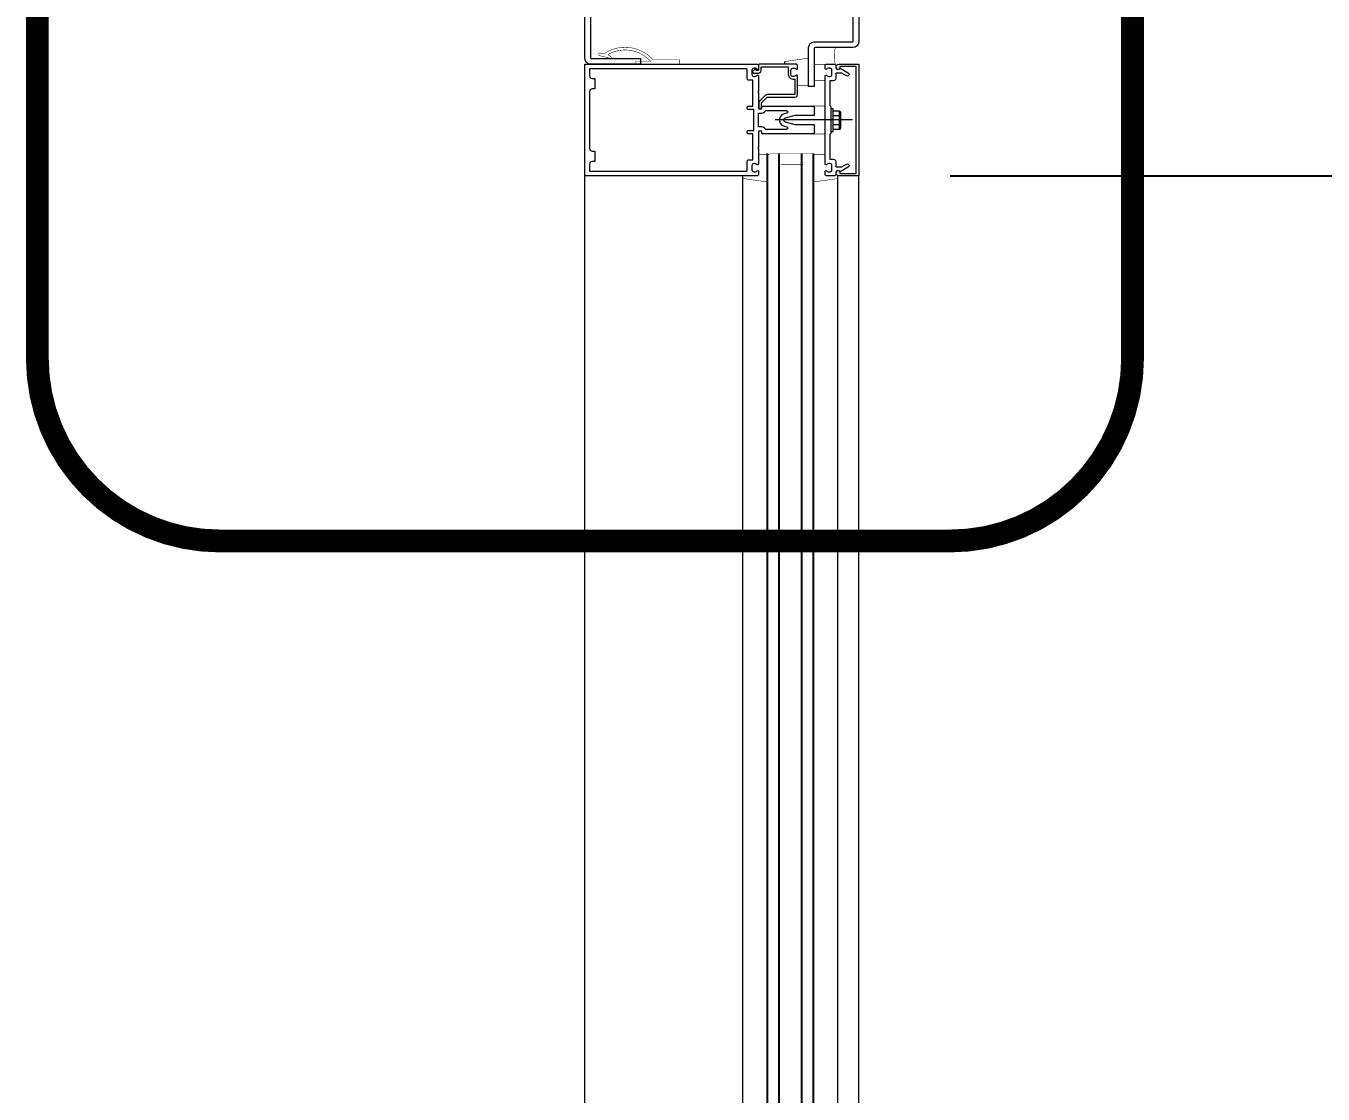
# Model space of a CAD drawing. Header units: inches. Extents: x 3850 to 5846, y -3 to 909.
# Drawn here: x 4359.87 to 4388.29, y 778.14 to 801.53 of the extents above; entities that cross this region are included whole.
import ezdxf

# ---------------------------------------------------------------- set-up
doc = ezdxf.new("R2010")
doc.units = ezdxf.units.IN
doc.header["$LTSCALE"] = 0.5
doc.header["$MEASUREMENT"] = 0
doc.linetypes.add('HIDDEN2', pattern=[0.1875, 0.125, -0.0625])
doc.layers.get('0').update_dxf_attribs({"lineweight": 18})
doc.layers.get('Defpoints').update_dxf_attribs({"color": 140, "lineweight": 18})
for name, color, linetype, lineweight in [('A-Anno-Dims', 211, 'Continuous', 18), ('A-Detl-Fine', 90, 'Continuous', 18), ('A-Detl-Iden', 151, 'Continuous', 25), ('A-Detl-Medm', 31, 'Continuous', 25), ('A-Detl-Thin', 150, 'Continuous', 18), ('A-Detl-Wide', 213, 'Continuous', 50)]:
    doc.layers.add(name, color=color, linetype=linetype, lineweight=lineweight)
doc.styles.add('Arch-Dim', font='romans.shx', dxfattribs={"width": 0.75})
doc.dimstyles.new('Aec-Arch-I-96', dxfattribs={"dimscale": 96, "dimtxt": 0.09375, "dimasz": 0.0625, "dimexe": 0.0625, "dimexo": 0.0625, "dimgap": 0.03125, "dimtad": 1, "dimdec": 4, "dimzin": 3, "dimdsep": 46, "dimlunit": 4, "dimtxsty": 'Arch-Dim', "dimblk": 'ARCHTICK', "dimcen": 0.09375, "dimazin": 2, "dimtfac": 0.75, "dimtdec": 4, "dimtix": 1, "dimtmove": 2, "dimatfit": 2, "dimfxl": 1, "dimtolj": 1, "dimtzin": 0, "dimarcsym": 0})

# ---------------------------------------------------------------- blocks, each defined once
blk = doc.blocks.new('_ArchTick')
at = {"color": 0, "linetype": 'ByBlock', "const_width": 0.15}
blk.add_lwpolyline([(-0.5, -0.5), (0.5, 0.5)], dxfattribs=at)
blk = doc.blocks.new('*D113')
at = {"layer": 'A-Anno-Dims', "color": 0, "lineweight": -2, "transparency": 16777216}
for p, q in [((4380.12, 810.25), (4428.12, 810.25)), ((4426.12, 729.004), (4426.12, 810.25)), ((4380.12, 729.004), (4428.12, 729.004))]:
    blk.add_line(p, q, dxfattribs=at)
at = {"layer": 'Defpoints', "color": 0, "transparency": 16777216}
for p in [(4378.12, 810.25), (4426.12, 810.25), (4378.12, 729.004)]:
    blk.add_point(p, dxfattribs=at)
at = {"layer": 'A-Anno-Dims', "color": 0, "lineweight": -2, "transparency": 16777216, "xscale": 2, "yscale": 2, "zscale": 2}
for p, rotation in [((4426.12, 810.25), 90), ((4426.12, 729.004), 270)]:
    blk.add_blockref('_ArchTick', p, dxfattribs=dict(at, rotation=rotation))
at = {"layer": 'A-Anno-Dims', "color": 0, "transparency": 16777216, "insert": (4422.495, 769.627), "char_height": 3, "attachment_point": 5, "rotation": 90, "style": 'Arch-Dim'}
blk.add_mtext('\\A1;6\'-9{\\H0.750000x;\\S1/4;}"', dxfattribs=at)
blk = doc.blocks.new('*D114')
at = {"layer": 'A-Anno-Dims', "color": 0, "lineweight": -2, "transparency": 16777216}
for p, q in [((4380.12, 810.25), (4440.12, 810.25)), ((4438.12, 57), (4438.12, 810.25)), ((4380.12, 57), (4440.12, 57))]:
    blk.add_line(p, q, dxfattribs=at)
at = {"layer": 'Defpoints', "color": 0, "transparency": 16777216}
for p in [(4378.12, 810.25), (4438.12, 810.25), (4378.12, 57)]:
    blk.add_point(p, dxfattribs=at)
at = {"layer": 'A-Anno-Dims', "color": 0, "lineweight": -2, "transparency": 16777216, "xscale": 2, "yscale": 2, "zscale": 2}
for p, rotation in [((4438.12, 810.25), 90), ((4438.12, 57), 270)]:
    blk.add_blockref('_ArchTick', p, dxfattribs=dict(at, rotation=rotation))
at = {"layer": 'A-Anno-Dims', "color": 0, "transparency": 16777216, "insert": (4434.495, 433.625), "char_height": 3, "attachment_point": 5, "rotation": 90, "style": 'Arch-Dim'}
blk.add_mtext('\\A1;62\'-9{\\H0.750000x;\\S1/4;}"', dxfattribs=at)
blk = doc.blocks.new('*D118')
at = {"layer": 'A-Detl-Wide', "color": 0, "lineweight": -2, "transparency": 16777216}
for p, q in [((4380.12, 810.25), (4416.12, 810.25)), ((4414.12, 810.25), (4414.12, 798.25)), ((4380.12, 798.25), (4416.12, 798.25))]:
    blk.add_line(p, q, dxfattribs=at)
at = {"layer": 'Defpoints', "color": 0, "transparency": 16777216}
for p in [(4378.12, 810.25), (4378.12, 798.25), (4414.12, 798.25)]:
    blk.add_point(p, dxfattribs=at)
at = {"layer": 'A-Detl-Wide', "color": 0, "lineweight": -2, "transparency": 16777216, "xscale": 2, "yscale": 2, "zscale": 2}
for p, rotation in [((4414.12, 810.25), 90), ((4414.12, 798.25), 270)]:
    blk.add_blockref('_ArchTick', p, dxfattribs=dict(at, rotation=rotation))
at = {"layer": 'A-Detl-Wide', "color": 0, "transparency": 16777216, "insert": (4411.334, 804.25), "char_height": 3, "attachment_point": 5, "rotation": 90, "style": 'Arch-Dim'}
blk.add_mtext('\\A1;1\'-0"', dxfattribs=at)
blk = doc.blocks.new('*D119')
at = {"layer": 'A-Detl-Wide', "color": 0, "lineweight": -2, "transparency": 16777216}
for p, q in [((4380.12, 798.25), (4416.12, 798.25)), ((4414.12, 798.25), (4414.12, 762)), ((4380.12, 762), (4416.12, 762))]:
    blk.add_line(p, q, dxfattribs=at)
at = {"layer": 'Defpoints', "color": 0, "transparency": 16777216}
for p in [(4378.12, 798.25), (4378.12, 762), (4414.12, 762)]:
    blk.add_point(p, dxfattribs=at)
at = {"layer": 'A-Detl-Wide', "color": 0, "lineweight": -2, "transparency": 16777216, "xscale": 2, "yscale": 2, "zscale": 2}
for p, rotation in [((4414.12, 798.25), 90), ((4414.12, 762), 270)]:
    blk.add_blockref('_ArchTick', p, dxfattribs=dict(at, rotation=rotation))
at = {"layer": 'A-Detl-Wide', "color": 0, "transparency": 16777216, "insert": (4410.495, 780.125), "char_height": 3, "attachment_point": 5, "rotation": 90, "style": 'Arch-Dim'}
blk.add_mtext('\\A1;3\'-0{\\H0.750000x;\\S1/4;}"', dxfattribs=at)

msp = doc.modelspace()

# ---------------------------------------------------------------- linework, layer by layer
at = {"layer": 'A-Detl-Fine'}
for p, q in [((4376.49292, 800.75205), (4376.49292, 800.69341)), ((4377.55562, 799.71471), (4377.51562, 799.71471)), ((4377.51562, 799.21471), (4377.51562, 799.71471)), ((4377.55562, 799.21471), (4377.55562, 799.71471)), ((4377.6953, 799.66763), (4377.55562, 799.66763)), ((4377.69923, 799.27812), (4377.69923, 799.65131)), ((4377.71793, 799.65131), (4377.69923, 799.65131)), ((4377.73023, 799.31253), (4377.73023, 799.6169)), ((4377.98134, 799.47152), (4376.28753, 799.47152)), ((4377.6953, 799.56617), (4377.55562, 799.56617)), ((4377.6953, 799.36325), (4377.55562, 799.36325)), ((4377.55562, 799.21471), (4377.51562, 799.21471)), ((4377.6953, 799.2618), (4377.55562, 799.2618)), ((4377.71793, 799.27812), (4377.69923, 799.27812)), ((4375.58001, 798.19097), (4375.58001, 798.24998)), ((4375.58001, 762.06037), (4375.58001, 798.19097)), ((4377.65952, 798.18918), (4377.65952, 798.24998)), ((4377.65952, 762.06037), (4377.65952, 798.18918))]:
    msp.add_line(p, q, dxfattribs=at)
at = {"layer": 'A-Detl-Fine', "const_width": 0.01111}
for points in [[(4372.99656, 801.06563), (4372.92626, 801.06234), (4372.85619, 801.0527), (4372.78695, 801.03706), (4372.71918, 801.01573), (4372.65349, 800.98907), (4372.59049, 800.95741), (4372.5308, 800.92108)], [(4372.99656, 801.00504), (4372.91816, 801.00083), (4372.8406, 800.98848), (4372.76476, 800.96841), (4372.69149, 800.94106), (4372.62165, 800.90685)], [(4373.61008, 800.7926), (4373.56625, 800.83733), (4373.51907, 800.87856), (4373.46887, 800.91612), (4373.41596, 800.94986), (4373.36067, 800.97962), (4373.3033, 801.00524), (4373.24419, 801.02655), (4373.18363, 801.04341), (4373.12197, 801.05565), (4373.0595, 801.0631), (4372.99656, 801.06563)], [(4373.5619, 800.7551), (4373.51714, 800.80042), (4373.46882, 800.84165), (4373.41729, 800.87864), (4373.3629, 800.91121), (4373.30601, 800.93921), (4373.24698, 800.96248), (4373.18616, 800.98086), (4373.12391, 800.99419), (4373.06059, 801.0023), (4372.99656, 801.00504)], [(4377.60807, 801.05846), (4377.59435, 800.99731), (4377.58612, 800.93495), (4377.58338, 800.87198)], [(4372.45188, 800.93988), (4372.4366, 800.93573), (4372.42572, 800.92485), (4372.42157, 800.90958)], [(4372.42157, 800.90958), (4372.42438, 800.89685), (4372.43206, 800.88664), (4372.44347, 800.88045)], [(4372.44346, 800.88045), (4372.70844, 800.81467)], [(4372.45803, 800.93928), (4372.45604, 800.93959), (4372.45395, 800.9398), (4372.45188, 800.93988)], [(4372.53099, 800.92115), (4372.45806, 800.93926)], [(4372.71678, 800.83167), (4372.62259, 800.90694)], [(4372.70844, 800.81469), (4372.70926, 800.81452), (4372.71012, 800.8144), (4372.71097, 800.81435)], [(4372.71097, 800.81435), (4372.71582, 800.81567), (4372.71928, 800.81913), (4372.7206, 800.82398)], [(4372.7206, 800.82398), (4372.72013, 800.82691), (4372.71881, 800.82954), (4372.71677, 800.83165)], [(4373.5621, 800.75362), (4373.21929, 800.75362)], [(4373.21929, 800.75362), (4373.21929, 800.72332)], [(4373.24959, 800.69304), (4373.23433, 800.69718), (4373.22345, 800.70806), (4373.21931, 800.72332)], [(4374.19651, 800.79077), (4373.61017, 800.79077)], [(4374.19651, 800.69304), (4374.19651, 800.79077)], [(4377.02062, 800.82685), (4376.49292, 800.75205)], [(4377.58338, 800.87198), (4377.58612, 800.80901), (4377.59435, 800.74665), (4377.60807, 800.6855)], [(4373.24959, 800.69304), (4374.19651, 800.69304)], [(4376.49292, 800.69341), (4376.60591, 800.69341)], [(4377.14276, 800.69267), (4377.38708, 800.69267)], [(4376.77631, 800.22435), (4377.02062, 800.22435)], [(4377.38708, 800.34085), (4377.14276, 800.34085)], [(4377.38683, 799.77739), (4377.14254, 799.77739)], [(4377.14254, 799.16565), (4377.38683, 799.16565)], [(4375.92124, 798.71867), (4376.16556, 798.71867)], [(4377.38661, 798.71867), (4377.14229, 798.71867)], [(4376.10771, 798.11619), (4375.58001, 798.19097)], [(4377.13181, 798.1144), (4377.65952, 798.18918)]]:
    msp.add_lwpolyline(points, dxfattribs=at)
at = {"layer": 'A-Detl-Fine', "linetype": 'Continuous', "const_width": 0.01111}
for points in [[(4377.14254, 799.77739), (4377.14254, 799.7163)], [(4377.14254, 799.22672), (4377.14254, 799.16565)]]:
    msp.add_lwpolyline(points, dxfattribs=at)
at = {"layer": 'A-Detl-Fine'}
for centre, radius, start, end in [((4377.67592, 799.6169), 0.05431, 290.9107, 69.0893), ((4377.56538, 799.46471), 0.16485, 322.0123, 37.9877), ((4377.67592, 799.31253), 0.05431, 290.9107, 69.0893)]:
    msp.add_arc(centre, radius, start, end, dxfattribs=at)
at = {"layer": 'A-Detl-Iden', "linetype": 'HIDDEN2', "const_width": 0.5, "flags": 128}
msp.add_lwpolyline([(4360.11988, 794.24998, 0.41421356), (4364.11988, 790.24998), (4380.1198, 790.24998, 0.41421356), (4384.1198, 794.24998), (4384.1198, 814.24998, 0.41421356), (4380.1198, 818.24998), (4364.11988, 818.24998, 0.41421356), (4360.11988, 814.24998)], format="xyb", close=True, dxfattribs=at)
at = {"layer": 'A-Detl-Medm', "linetype": 'Continuous'}
for p, q in [((4376.11976, 761.49959), (4376.11976, 798.73859)), ((4376.36976, 798.73859), (4376.36976, 761.49959)), ((4376.86976, 761.49959), (4376.86976, 798.73859)), ((4377.11976, 798.73859), (4377.11976, 761.49959))]:
    msp.add_line(p, q, dxfattribs=at)
at = {"layer": 'A-Detl-Medm', "linetype": 'Continuous', "const_width": 0.01111}
for points in [[(4376.16532, 798.73859), (4377.14254, 798.73859)], [(4376.40961, 798.4943), (4376.89822, 798.4943)]]:
    msp.add_lwpolyline(points, dxfattribs=at)
at = {"layer": 'A-Detl-Thin'}
for p, q in [((4372.11991, 798.24998), (4372.11991, 800.69304)), ((4372.11991, 800.69304), (4375.90147, 800.69304)), ((4375.64739, 800.59531), (4372.21764, 800.59531)), ((4372.21764, 800.59531), (4372.21764, 800.43896)), ((4372.21764, 800.43896), (4372.21768, 800.43896)), ((4372.21768, 800.43896), (4372.22566, 800.40938)), ((4375.64739, 800.59529), (4375.64739, 800.59531)), ((4375.66219, 800.59129), (4375.64739, 800.59529)), ((4375.67271, 800.58078), (4375.66219, 800.59129)), ((4375.67669, 800.566), (4375.67271, 800.58078)), ((4375.67671, 800.566), (4375.67669, 800.566)), ((4375.67671, 800.36568), (4375.67671, 800.566)), ((4375.77445, 800.56015), (4375.77443, 800.56015)), ((4375.77443, 800.56015), (4375.77443, 800.47414)), ((4375.77443, 800.47414), (4375.77445, 800.47414)), ((4375.7811, 800.5848), (4375.77445, 800.56015)), ((4375.77445, 800.47414), (4375.7811, 800.44948)), ((4375.79863, 800.60234), (4375.7811, 800.5848)), ((4375.7811, 800.44948), (4375.79863, 800.43195)), ((4375.80415, 800.55203), (4375.79393, 800.53079)), ((4375.79393, 800.53079), (4375.80168, 800.50994)), ((4375.82329, 800.609), (4375.79863, 800.60234)), ((4375.80168, 800.50994), (4375.82329, 800.50054)), ((4375.84792, 800.58981), (4375.80413, 800.55204)), ((4375.80413, 800.55204), (4375.80415, 800.55203)), ((4375.83356, 800.609), (4375.82329, 800.609)), ((4375.82329, 800.50054), (4375.92102, 800.50054)), ((4375.83358, 800.60898), (4375.83356, 800.609)), ((4375.8565, 800.60595), (4375.83358, 800.60898)), ((4375.84794, 800.58977), (4375.84792, 800.58981)), ((4375.85843, 800.59333), (4375.84794, 800.58977)), ((4375.85646, 800.42832), (4375.87762, 800.43712)), ((4375.87767, 800.59714), (4375.8565, 800.60595)), ((4375.86797, 800.58896), (4375.85843, 800.59333)), ((4375.87213, 800.5787), (4375.86797, 800.58896)), ((4375.87214, 800.5787), (4375.87213, 800.5787)), ((4375.87214, 800.55915), (4375.87214, 800.5787)), ((4375.92102, 800.55915), (4375.87214, 800.55915)), ((4375.87762, 800.43712), (4375.89592, 800.45123)), ((4375.89597, 800.583), (4375.87767, 800.59714)), ((4375.89592, 800.45123), (4375.89597, 800.45123)), ((4375.90655, 800.5787), (4375.89597, 800.58306)), ((4375.89597, 800.58306), (4375.89597, 800.583)), ((4375.89597, 800.45123), (4375.90655, 800.45558)), ((4375.90147, 800.69304), (4375.90147, 800.693)), ((4375.90147, 800.693), (4375.91132, 800.69034)), ((4375.91655, 800.58283), (4375.90655, 800.5787)), ((4375.90655, 800.45558), (4375.91655, 800.45146)), ((4375.91132, 800.69034), (4375.91832, 800.68334)), ((4375.92098, 800.59336), (4375.91655, 800.58283)), ((4375.91655, 800.45146), (4375.92098, 800.44092)), ((4375.91832, 800.68334), (4375.92098, 800.67349)), ((4375.92098, 800.67349), (4375.92102, 800.67349)), ((4375.92102, 800.59336), (4375.92098, 800.59336)), ((4375.92098, 800.44092), (4375.92102, 800.44092)), ((4375.92369, 800.68334), (4375.92102, 800.67349)), ((4375.92102, 800.67349), (4375.92102, 800.59336)), ((4375.92102, 800.67349), (4375.92102, 800.55915)), ((4375.92102, 800.50055), (4375.9506, 800.50853)), ((4375.92102, 800.50054), (4375.92102, 800.50055)), ((4375.92102, 800.44092), (4375.92102, 800.09693)), ((4375.93069, 800.69035), (4375.92369, 800.68334)), ((4375.94054, 800.69302), (4375.93069, 800.69035)), ((4376.75654, 800.69304), (4375.94054, 800.69304)), ((4375.94054, 800.69304), (4375.94054, 800.69302)), ((4375.9506, 800.50853), (4375.97163, 800.52956)), ((4375.97163, 800.52956), (4375.97962, 800.55913)), ((4375.97962, 800.55913), (4375.97964, 800.55915)), ((4375.97964, 800.55915), (4375.97964, 800.6344)), ((4375.97964, 800.6344), (4376.57086, 800.6344)), ((4376.57086, 800.6344), (4376.57086, 800.47414)), ((4376.57086, 800.47414), (4376.57088, 800.47414)), ((4376.57088, 800.47414), (4376.58553, 800.41989)), ((4376.6295, 800.47414), (4376.6295, 800.56015)), ((4376.6295, 800.56015), (4376.62952, 800.56015)), ((4376.62952, 800.47414), (4376.6295, 800.47414)), ((4376.62952, 800.56015), (4376.63619, 800.58479)), ((4376.63619, 800.4495), (4376.62952, 800.47414)), ((4376.63619, 800.58479), (4376.65371, 800.6023)), ((4376.65371, 800.43198), (4376.63619, 800.4495)), ((4376.65371, 800.6023), (4376.67835, 800.60898)), ((4376.67835, 800.60898), (4376.67835, 800.609)), ((4376.67835, 800.609), (4376.68862, 800.609)), ((4376.68862, 800.609), (4376.68864, 800.60898)), ((4376.68864, 800.60898), (4376.71156, 800.60593)), ((4376.73268, 800.43714), (4376.71152, 800.42834)), ((4376.71156, 800.60593), (4376.73272, 800.59711)), ((4376.751, 800.45125), (4376.73268, 800.43714)), ((4376.73272, 800.59711), (4376.75104, 800.583)), ((4376.75104, 800.45123), (4376.751, 800.45125)), ((4376.75104, 800.583), (4376.75104, 800.58306)), ((4376.75104, 800.58306), (4376.76162, 800.5787)), ((4376.76162, 800.45559), (4376.75104, 800.45123)), ((4376.75654, 800.693), (4376.75654, 800.69304)), ((4376.76639, 800.69035), (4376.75654, 800.693)), ((4376.76162, 800.5787), (4376.77161, 800.58283)), ((4376.77161, 800.45146), (4376.76162, 800.45559)), ((4376.77339, 800.68334), (4376.76639, 800.69035)), ((4376.77161, 800.58283), (4376.77604, 800.59336)), ((4376.77604, 800.44092), (4376.77161, 800.45146)), ((4376.77604, 800.67349), (4376.77339, 800.68334)), ((4376.77608, 800.67349), (4376.77604, 800.67349)), ((4376.77604, 800.59336), (4376.77608, 800.59336)), ((4376.77608, 800.44092), (4376.77604, 800.44092)), ((4376.77608, 800.59336), (4376.77608, 800.67349)), ((4376.77608, 800.02657), (4376.77608, 800.44092)), ((4377.62724, 800.61485), (4377.62724, 800.6344)), ((4377.62724, 800.6344), (4377.62728, 800.6344)), ((4377.62728, 800.61485), (4377.62724, 800.61485)), ((4377.62728, 800.6344), (4377.63529, 800.66397)), ((4377.63261, 800.59515), (4377.62728, 800.61485)), ((4377.64662, 800.58114), (4377.63261, 800.59515)), ((4377.63529, 800.66397), (4377.65631, 800.68499)), ((4377.66633, 800.5758), (4377.64662, 800.58114)), ((4377.65631, 800.68499), (4377.68587, 800.693)), ((4377.68604, 800.58113), (4377.66633, 800.5758)), ((4377.68587, 800.693), (4377.68587, 800.69304)), ((4377.68587, 800.69304), (4378.11976, 800.69304)), ((4377.70004, 800.59514), (4377.68604, 800.58113)), ((4377.70539, 800.61485), (4377.70004, 800.59514)), ((4377.7054, 800.61485), (4377.70539, 800.61485)), ((4378.06112, 800.64418), (4377.7054, 800.64418)), ((4377.7054, 800.64418), (4377.7054, 800.61485)), ((4378.06112, 798.29886), (4378.06112, 800.64418)), ((4378.11976, 800.69304), (4378.11976, 798.24998)), ((4372.22566, 800.40938), (4372.24669, 800.38834)), ((4372.24669, 800.38834), (4372.27628, 800.38034)), ((4372.27628, 800.15067), (4372.24669, 800.14267)), ((4372.27628, 800.38034), (4372.27628, 800.38032)), ((4372.27628, 800.38032), (4372.33491, 800.38032)), ((4372.33491, 800.15069), (4372.27628, 800.15069)), ((4372.27628, 800.15069), (4372.27628, 800.15067)), ((4372.33491, 800.38032), (4372.33491, 800.15069)), ((4375.67674, 800.36568), (4375.67671, 800.36568)), ((4375.6794, 800.35583), (4375.67674, 800.36568)), ((4375.6864, 800.34883), (4375.6794, 800.35583)), ((4375.69625, 800.34615), (4375.6864, 800.34883)), ((4375.69625, 800.34613), (4375.69625, 800.34615)), ((4375.79886, 800.34613), (4375.69625, 800.34613)), ((4375.79863, 800.43195), (4375.82329, 800.42529)), ((4375.79886, 799.77739), (4375.79886, 800.34613)), ((4375.82329, 800.42529), (4375.83356, 800.42529)), ((4375.83356, 800.4253), (4375.85646, 800.42832)), ((4375.83356, 800.42529), (4375.83356, 800.4253)), ((4376.58553, 800.41989), (4376.6241, 800.38132)), ((4376.6241, 800.38132), (4376.67835, 800.36667)), ((4376.67835, 800.4253), (4376.65371, 800.43198)), ((4376.67835, 800.42529), (4376.67835, 800.4253)), ((4376.68862, 800.42529), (4376.67835, 800.42529)), ((4376.67835, 800.36667), (4376.67835, 800.36665)), ((4376.67835, 800.36665), (4376.71745, 800.36665)), ((4376.71152, 800.42834), (4376.68862, 800.4253)), ((4376.68862, 800.4253), (4376.68862, 800.42529)), ((4376.71745, 800.36665), (4376.71745, 800.02657)), ((4372.21768, 800.09205), (4372.21764, 800.09205)), ((4372.21764, 800.09205), (4372.21764, 798.85099)), ((4372.22566, 800.12163), (4372.21768, 800.09205)), ((4372.24669, 800.14267), (4372.22566, 800.12163)), ((4375.92102, 800.09693), (4375.90635, 800.08227)), ((4375.90635, 800.08227), (4375.92102, 800.06762)), ((4375.92102, 800.06762), (4375.92102, 799.72852)), ((4375.93667, 799.87506), (4375.93084, 799.861)), ((4375.94601, 799.88724), (4375.93667, 799.87506)), ((4376.06815, 800.0094), (4375.94601, 799.88726)), ((4375.94601, 799.88726), (4375.94601, 799.88724)), ((4375.98746, 799.84579), (4376.10961, 799.96795)), ((4376.06817, 800.0094), (4376.06815, 800.0094)), ((4376.08035, 800.01874), (4376.06817, 800.0094)), ((4376.0944, 800.02456), (4376.08035, 800.01874)), ((4376.10961, 800.02657), (4376.0944, 800.02456)), ((4376.71745, 800.02657), (4376.10961, 800.02657)), ((4376.10961, 799.96795), (4376.71745, 799.96795)), ((4376.71745, 799.96797), (4376.74702, 799.97595)), ((4376.71745, 799.96795), (4376.71745, 799.96797)), ((4376.74702, 799.97595), (4376.76805, 799.99697)), ((4376.76805, 799.99697), (4376.77604, 800.02655)), ((4376.77604, 800.02655), (4376.77608, 800.02657)), ((4375.67671, 799.71875), (4375.67671, 799.75784)), ((4375.67671, 799.75784), (4375.67672, 799.75784)), ((4375.67674, 799.71875), (4375.67671, 799.71875)), ((4375.67672, 799.75784), (4375.6794, 799.76769)), ((4375.6794, 799.7089), (4375.67674, 799.71875)), ((4375.6794, 799.76769), (4375.6864, 799.77469)), ((4375.6864, 799.7019), (4375.6794, 799.7089)), ((4375.6864, 799.77469), (4375.69625, 799.77735)), ((4375.69625, 799.69922), (4375.6864, 799.7019)), ((4375.69625, 799.77735), (4375.69625, 799.77739)), ((4375.69625, 799.77739), (4375.79886, 799.77739)), ((4375.69625, 799.69921), (4375.69625, 799.69922)), ((4375.82329, 799.69921), (4375.69625, 799.69921)), ((4375.82329, 799.24382), (4375.82329, 799.69921)), ((4375.92102, 799.72852), (4375.92235, 799.72359)), ((4375.92102, 799.322), (4375.92102, 799.62102)), ((4375.92102, 799.62102), (4375.98551, 799.62102)), ((4375.92235, 799.72359), (4375.92586, 799.72009)), ((4375.92586, 799.72009), (4375.93078, 799.71875)), ((4375.92884, 799.84579), (4375.92882, 799.84579)), ((4375.92882, 799.84579), (4375.92882, 799.7383)), ((4375.92882, 799.7383), (4375.92884, 799.7383)), ((4375.93084, 799.861), (4375.92884, 799.84579)), ((4375.92884, 799.7383), (4375.9315, 799.72845)), ((4375.93078, 799.71875), (4375.98551, 799.71875)), ((4375.9315, 799.72845), (4375.93851, 799.72144)), ((4375.93851, 799.72144), (4375.94836, 799.71877)), ((4375.94836, 799.71877), (4375.94836, 799.71875)), ((4375.94836, 799.71875), (4375.96791, 799.71875)), ((4375.96791, 799.71879), (4375.97776, 799.72145)), ((4375.96791, 799.71875), (4375.96791, 799.71879)), ((4375.97776, 799.72145), (4375.98476, 799.72845)), ((4375.98476, 799.72845), (4375.98742, 799.7383)), ((4375.98549, 799.62104), (4376.02419, 799.62821)), ((4375.98551, 799.62102), (4375.98549, 799.62104)), ((4375.98551, 799.71877), (4375.99044, 799.72009)), ((4375.98551, 799.71875), (4375.98551, 799.71877)), ((4375.98742, 799.7383), (4375.98746, 799.7383)), ((4375.98746, 799.7383), (4375.98746, 799.84579)), ((4375.99044, 799.72009), (4375.99394, 799.72359)), ((4375.99394, 799.72359), (4375.99526, 799.72852)), ((4375.99526, 799.72852), (4375.99528, 799.72852)), ((4375.99528, 799.72852), (4375.99528, 799.76761)), ((4375.99528, 799.76761), (4375.99529, 799.76761)), ((4375.99529, 799.76761), (4375.99664, 799.77253)), ((4375.99664, 799.77253), (4376.00014, 799.77603)), ((4376.00014, 799.77603), (4376.00506, 799.77735)), ((4376.00506, 799.77735), (4376.00506, 799.77739)), ((4376.00506, 799.77739), (4377.14254, 799.77739)), ((4376.02419, 799.62821), (4376.05724, 799.64843)), ((4376.05724, 799.64843), (4376.08124, 799.67962)), ((4376.08124, 799.67962), (4376.08126, 799.67966)), ((4376.08126, 799.67966), (4376.5342, 799.67966)), ((4376.43315, 799.58187), (4376.39932, 799.5433)), ((4376.4839, 799.60651), (4376.43315, 799.58187)), ((4376.54178, 799.62203), (4376.48389, 799.60651)), ((4376.48389, 799.60651), (4376.4839, 799.60651)), ((4376.5342, 799.67966), (4376.5342, 799.67964)), ((4376.5342, 799.67964), (4376.55875, 799.66667)), ((4376.56213, 799.64092), (4376.54178, 799.62205)), ((4376.54178, 799.62205), (4376.54178, 799.62203)), ((4376.55875, 799.66667), (4376.56213, 799.64092)), ((4377.14254, 799.77739), (4377.14254, 799.7383)), ((4377.14254, 799.7383), (4377.1572, 799.72363)), ((4377.1572, 799.72363), (4377.14254, 799.70897)), ((4377.14254, 799.70897), (4377.14254, 799.63765)), ((4377.14254, 799.63765), (4377.1572, 799.62299)), ((4377.1572, 799.62299), (4377.14254, 799.60832)), ((4377.14254, 799.60832), (4377.14254, 799.56923)), ((4375.98551, 799.322), (4375.92102, 799.322)), ((4375.98555, 799.32198), (4375.98551, 799.322)), ((4376.02424, 799.31478), (4375.98555, 799.32198)), ((4376.05728, 799.29454), (4376.02424, 799.31478)), ((4376.39932, 799.5433), (4376.3824, 799.49637)), ((4376.3824, 799.49637), (4376.3824, 799.44666)), ((4376.3824, 799.44666), (4376.39932, 799.39974)), ((4376.39932, 799.39974), (4376.43315, 799.36117)), ((4376.43315, 799.36117), (4376.4839, 799.33653)), ((4376.50919, 799.51211), (4376.4815, 799.4886)), ((4376.4815, 799.4886), (4376.4815, 799.45444)), ((4376.4815, 799.45444), (4376.50919, 799.43093)), ((4376.4839, 799.33653), (4376.48389, 799.33651)), ((4376.48389, 799.33651), (4376.54178, 799.32101)), ((4376.72233, 799.56923), (4376.50919, 799.51213)), ((4376.50919, 799.51213), (4376.50919, 799.51211)), ((4376.50919, 799.43093), (4376.50919, 799.43091)), ((4376.50919, 799.43091), (4376.72233, 799.37379)), ((4376.54178, 799.32101), (4376.54179, 799.32099)), ((4376.54179, 799.32099), (4376.56214, 799.3021)), ((4376.56214, 799.3021), (4376.55874, 799.27636)), ((4377.14254, 799.56923), (4376.72233, 799.56923)), ((4376.72233, 799.37379), (4377.14254, 799.37379)), ((4377.14254, 799.37379), (4377.14254, 799.3347)), ((4377.14254, 799.3347), (4377.1572, 799.32005)), ((4377.1572, 799.32005), (4377.14254, 799.30539)), ((4377.14254, 799.30539), (4377.14254, 799.23405)), ((4375.67671, 799.18519), (4375.67671, 799.22429)), ((4375.67671, 799.22429), (4375.67672, 799.22429)), ((4375.67674, 799.18519), (4375.67671, 799.18519)), ((4375.67672, 799.22429), (4375.6794, 799.23413)), ((4375.6794, 799.17535), (4375.67674, 799.18519)), ((4375.6794, 799.23413), (4375.6864, 799.24113)), ((4375.6864, 799.16834), (4375.6794, 799.17535)), ((4375.6864, 799.24113), (4375.69625, 799.24379)), ((4375.69625, 799.16567), (4375.6864, 799.16834)), ((4375.69625, 799.24379), (4375.69625, 799.24382)), ((4375.69625, 799.24382), (4375.82329, 799.24382)), ((4375.69625, 799.16565), (4375.69625, 799.16567)), ((4375.79886, 799.16565), (4375.69625, 799.16565)), ((4375.79886, 798.59691), (4375.79886, 799.16565)), ((4375.92235, 799.21943), (4375.92102, 799.2145)), ((4375.92102, 799.2145), (4375.92102, 798.87541)), ((4375.92586, 799.22293), (4375.92235, 799.21943)), ((4375.93078, 799.22427), (4375.92586, 799.22293)), ((4375.98551, 799.22429), (4375.93078, 799.22429)), ((4375.93078, 799.22429), (4375.93078, 799.22427)), ((4375.98551, 799.22425), (4375.98551, 799.22429)), ((4375.99044, 799.22293), (4375.98551, 799.22425)), ((4375.99394, 799.21943), (4375.99044, 799.22293)), ((4375.99526, 799.2145), (4375.99394, 799.21943)), ((4375.99528, 799.2145), (4375.99526, 799.2145)), ((4375.99528, 799.17541), (4375.99528, 799.2145)), ((4375.99529, 799.17541), (4375.99528, 799.17541)), ((4375.99664, 799.17049), (4375.99529, 799.17541)), ((4376.00014, 799.16699), (4375.99664, 799.17049)), ((4376.00506, 799.16565), (4376.00014, 799.16699)), ((4377.14254, 799.16565), (4376.00506, 799.16565)), ((4376.08126, 799.26332), (4376.05728, 799.29454)), ((4376.5342, 799.26336), (4376.08126, 799.26336)), ((4376.08126, 799.26336), (4376.08126, 799.26332)), ((4376.55874, 799.27636), (4376.5342, 799.2634)), ((4376.5342, 799.2634), (4376.5342, 799.26336)), ((4377.14254, 799.23405), (4377.1572, 799.21939)), ((4377.1572, 799.21939), (4377.14254, 799.20474)), ((4377.14254, 799.20474), (4377.14254, 799.16565)), ((4372.21764, 798.85099), (4372.21768, 798.85099)), ((4372.21768, 798.85099), (4372.22566, 798.82141)), ((4372.22566, 798.82141), (4372.24669, 798.80037)), ((4372.24669, 798.80037), (4372.27628, 798.79237)), ((4372.27628, 798.79237), (4372.27628, 798.79235)), ((4372.27628, 798.79235), (4372.33491, 798.79235)), ((4372.33491, 798.79235), (4372.33491, 798.5627)), ((4375.92102, 798.87541), (4375.90635, 798.86075)), ((4375.90635, 798.86075), (4375.92102, 798.84609)), ((4375.92102, 798.84609), (4375.92102, 798.50211)), ((4372.21768, 798.50406), (4372.21764, 798.50406)), ((4372.21764, 798.50406), (4372.21764, 798.34771)), ((4372.22566, 798.53364), (4372.21768, 798.50406)), ((4372.24669, 798.55468), (4372.22566, 798.53364)), ((4372.27628, 798.56268), (4372.24669, 798.55468)), ((4372.33491, 798.5627), (4372.27628, 798.5627)), ((4372.27628, 798.5627), (4372.27628, 798.56268)), ((4375.67671, 798.37702), (4375.67671, 798.57736)), ((4375.67671, 798.57736), (4375.67672, 798.57736)), ((4375.67672, 798.57736), (4375.6794, 798.58721)), ((4375.6794, 798.58721), (4375.6864, 798.59421)), ((4375.6864, 798.59421), (4375.69625, 798.59687)), ((4375.69625, 798.59687), (4375.69625, 798.59691)), ((4375.69625, 798.59691), (4375.79886, 798.59691)), ((4375.77445, 798.46888), (4375.77443, 798.46888)), ((4375.77443, 798.46888), (4375.77443, 798.38289)), ((4375.7811, 798.49354), (4375.77445, 798.46888)), ((4375.79863, 798.51107), (4375.7811, 798.49354)), ((4375.82329, 798.51773), (4375.79863, 798.51107)), ((4375.83356, 798.51775), (4375.82329, 798.51775)), ((4375.82329, 798.51775), (4375.82329, 798.51773)), ((4375.83358, 798.51773), (4375.83356, 798.51775)), ((4375.8565, 798.51471), (4375.83358, 798.51773)), ((4375.87767, 798.50589), (4375.8565, 798.51471)), ((4375.89597, 798.49175), (4375.87767, 798.50589)), ((4375.90655, 798.48746), (4375.89597, 798.49181)), ((4375.89597, 798.49181), (4375.89597, 798.49175)), ((4375.91655, 798.49158), (4375.90655, 798.48746)), ((4375.92098, 798.50211), (4375.91655, 798.49158)), ((4375.92102, 798.50211), (4375.92098, 798.50211)), ((4372.11976, 761.99998), (4372.11991, 798.24998)), ((4375.90147, 798.24998), (4372.11991, 798.24998)), ((4372.21764, 798.34771), (4375.64739, 798.34771)), ((4375.64739, 798.34773), (4375.66218, 798.35172)), ((4375.64739, 798.34771), (4375.64739, 798.34773)), ((4375.66218, 798.35172), (4375.6727, 798.36223)), ((4375.6727, 798.36223), (4375.67669, 798.37702)), ((4375.67669, 798.37702), (4375.67671, 798.37702)), ((4375.77443, 798.38289), (4375.77445, 798.38289)), ((4375.77445, 798.38289), (4375.7811, 798.35824)), ((4375.7811, 798.35824), (4375.79863, 798.3407)), ((4375.79863, 798.3407), (4375.82329, 798.33404)), ((4375.82329, 798.33404), (4375.83356, 798.33404)), ((4375.83356, 798.33406), (4375.85646, 798.33707)), ((4375.83356, 798.33404), (4375.83356, 798.33406)), ((4375.85646, 798.33707), (4375.87762, 798.34587)), ((4375.87762, 798.34587), (4375.89592, 798.35998)), ((4375.89592, 798.35998), (4375.89597, 798.35996)), ((4375.89597, 798.35996), (4375.90655, 798.36432)), ((4375.91132, 798.25268), (4375.90147, 798.25002)), ((4375.90147, 798.25002), (4375.90147, 798.24998)), ((4375.90655, 798.36432), (4375.91655, 798.36019)), ((4375.91832, 798.25968), (4375.91132, 798.25268)), ((4375.91655, 798.36019), (4375.92098, 798.34966)), ((4375.92098, 798.26953), (4375.91832, 798.25968)), ((4375.92098, 798.34966), (4375.92102, 798.34966)), ((4375.92102, 798.26953), (4375.92098, 798.26953)), ((4375.92102, 798.34966), (4375.92102, 798.26953)), ((4377.62724, 798.30862), (4377.62724, 798.32817)), ((4377.62724, 798.32817), (4377.62728, 798.32817)), ((4377.62726, 798.30862), (4377.62724, 798.30862)), ((4377.63528, 798.27905), (4377.62726, 798.30862)), ((4377.62728, 798.32817), (4377.63261, 798.34788)), ((4377.63261, 798.34788), (4377.64662, 798.36189)), ((4377.6563, 798.25803), (4377.63528, 798.27905)), ((4377.64662, 798.36189), (4377.66633, 798.36722)), ((4377.68587, 798.25002), (4377.6563, 798.25803)), ((4377.66633, 798.36722), (4377.68604, 798.36188)), ((4377.68587, 798.24998), (4377.68587, 798.25002)), ((4378.11976, 798.24998), (4377.68587, 798.24998)), ((4377.68604, 798.36188), (4377.70005, 798.34787)), ((4377.70005, 798.34787), (4377.70539, 798.32817)), ((4377.70539, 798.32817), (4377.7054, 798.32817)), ((4377.7054, 798.32817), (4377.7054, 798.29886)), ((4377.7054, 798.29886), (4378.06112, 798.29886)), ((4378.11976, 761.99998), (4378.11976, 798.24998))]:
    msp.add_line(p, q, dxfattribs=at)
for points in [[(4378.11974, 807.25853), (4378.11974, 801.18449, -0.41421356), (4377.99474, 801.05949), (4377.15816, 801.05949, 0.41421356), (4377.14254, 801.04387), (4377.14254, 800.20443), (4377.02038, 800.20443), (4377.02038, 801.05665, -0.41421356), (4377.14538, 801.18165), (4377.98196, 801.18165, 0.41421356), (4377.99758, 801.19728), (4377.99758, 807.24574, 0.41421356), (4377.98196, 807.26137), (4377.14538, 807.26137, -0.41421356), (4377.02038, 807.38637), (4377.02038, 808.23859), (4377.14254, 808.23859), (4377.14254, 807.39915, 0.41421356), (4377.15816, 807.38353), (4377.99474, 807.38353, -0.41421356)], [(4372.24491, 800.69304, -0.41421356), (4372.11991, 800.81804), (4372.11991, 807.62498, -0.41421356), (4372.24491, 807.74998), (4373.33582, 807.74998), (4373.33582, 807.62782), (4372.25769, 807.62782, 0.41421356), (4372.24207, 807.6122), (4372.24207, 800.83082, 0.41421356), (4372.25769, 800.8152), (4373.33582, 800.8152), (4373.33582, 800.69304)]]:
    msp.add_lwpolyline(points, format="xyb", close=True, dxfattribs=at)
msp.add_lwpolyline([(4377.85199, 798.50477), (4377.85201, 798.50475), (4377.87175, 798.50998), (4377.89089, 798.50484), (4377.90537, 798.49045), (4377.9106, 798.4707), (4377.90546, 798.45157), (4377.89106, 798.43708), (4377.89108, 798.43706), (4377.71262, 798.33404), (4377.7126, 798.334), (4377.6801, 798.36555), (4377.63822, 798.35868), (4377.61749, 798.3184), (4377.61746, 798.3184), (4377.61746, 798.27931), (4377.61744, 798.27931), (4377.61343, 798.26453), (4377.60293, 798.25402), (4377.58815, 798.25002), (4377.58815, 798.24998), (4377.40638, 798.24998), (4377.40638, 798.25002), (4377.39653, 798.25268), (4377.38953, 798.25968), (4377.38687, 798.26953), (4377.38683, 798.26953), (4377.38683, 798.34966), (4377.38685, 798.34966), (4377.3913, 798.36019), (4377.4013, 798.36432), (4377.41188, 798.35996), (4377.41191, 798.36002), (4377.4302, 798.34589), (4377.45137, 798.33709), (4377.4743, 798.33406), (4377.4743, 798.33404), (4377.48456, 798.33404), (4377.48456, 798.33406), (4377.50921, 798.34071), (4377.52674, 798.35823), (4377.5334, 798.38289), (4377.53342, 798.38289), (4377.53342, 798.46888), (4377.5334, 798.46888), (4377.52675, 798.49352), (4377.50923, 798.51105), (4377.48456, 798.51772), (4377.48456, 798.51775), (4377.4743, 798.51775), (4377.4743, 798.51773), (4377.45138, 798.51471), (4377.43022, 798.50591), (4377.41191, 798.49177), (4377.41188, 798.49181), (4377.4013, 798.48746), (4377.39131, 798.49158), (4377.38687, 798.50211), (4377.38683, 798.50211), (4377.38683, 799.25163), (4377.37219, 799.2663), (4377.38683, 799.28096), (4377.38683, 799.66208), (4377.37219, 799.67672), (4377.38683, 799.69139), (4377.38683, 800.44092), (4377.38685, 800.44092), (4377.3913, 800.45146), (4377.4013, 800.45558), (4377.41188, 800.45123), (4377.41191, 800.45127), (4377.4302, 800.43714), (4377.45137, 800.42833), (4377.4743, 800.4253), (4377.4743, 800.42529), (4377.48456, 800.42529), (4377.48456, 800.4253), (4377.50921, 800.43195), (4377.52674, 800.44948), (4377.5334, 800.47414), (4377.53342, 800.47414), (4377.53342, 800.56015), (4377.5334, 800.56015), (4377.52675, 800.58479), (4377.50923, 800.60232), (4377.48456, 800.60898), (4377.48456, 800.609), (4377.4743, 800.609), (4377.4743, 800.60898), (4377.45138, 800.60596), (4377.43022, 800.59715), (4377.41191, 800.58302), (4377.41188, 800.58306), (4377.4013, 800.5787), (4377.39131, 800.58283), (4377.38687, 800.59336), (4377.38683, 800.59336), (4377.38683, 800.67349), (4377.38687, 800.67349), (4377.38953, 800.68334), (4377.39653, 800.69034), (4377.40638, 800.693), (4377.40638, 800.69304), (4377.58815, 800.69304), (4377.58815, 800.69302), (4377.60293, 800.68902), (4377.61344, 800.67851), (4377.61744, 800.66373), (4377.61746, 800.66373), (4377.61746, 800.62464), (4377.61749, 800.62464), (4377.6382, 800.58436), (4377.68008, 800.57747), (4377.7126, 800.609), (4377.71262, 800.609), (4377.89108, 800.50596), (4377.89108, 800.50592), (4377.90548, 800.49144), (4377.9106, 800.47231), (4377.90535, 800.45257), (4377.89088, 800.43817), (4377.87174, 800.43304), (4377.85201, 800.43827), (4377.85199, 800.43825), (4377.74921, 800.4976), (4377.61746, 800.4976), (4377.61746, 800.38619), (4377.61744, 800.38618), (4377.60942, 800.35661), (4377.5884, 800.3356), (4377.55884, 800.32759), (4377.55884, 800.32756), (4377.48456, 800.32756), (4377.48456, 799.78912), (4377.50899, 799.76467), (4377.50899, 799.48616), (4377.49433, 799.47152), (4377.50899, 799.45685), (4377.50899, 799.17835), (4377.48456, 799.15392), (4377.48456, 798.61546), (4377.55884, 798.61546), (4377.55884, 798.61545), (4377.58842, 798.60743), (4377.60944, 798.5864), (4377.61744, 798.55683), (4377.61746, 798.55684), (4377.61746, 798.44544), (4377.74921, 798.44544)], close=True, dxfattribs=at)

# ---------------------------------------------------------------- dimensions: what is measured, and where the dimension line sits
at = {"layer": 'A-Anno-Dims'}
for base, p1, picture, middle in [((4426.12025, 810.24998), (4378.11991, 729.00438), '*D113', (4422.49525, 769.62718)), ((4438.12047, 810.24998), (4378.11991, 57.00008), '*D114', (4434.49547, 433.62503))]:
    dim = msp.add_linear_dim(base=base, p1=p1, p2=(4378.11991, 810.24998), angle=90, dimstyle='Aec-Arch-I-96', override={"dimscale": 32}, dxfattribs=at)
    dim.commit()
    dim.dimension.update_dxf_attribs({"geometry": picture, "text_midpoint": middle})
at = {"layer": 'A-Detl-Wide'}
for base, p1, p2, picture, middle in [((4414.12002, 798.24998), (4378.1198, 810.24998), (4378.1198, 798.24998), '*D118', (4411.33431, 804.24998)), ((4414.12002, 761.99998), (4378.1198, 798.24998), (4378.1198, 761.99998), '*D119', (4410.49502, 780.12498))]:
    dim = msp.add_linear_dim(base=base, p1=p1, p2=p2, angle=90, dimstyle='Aec-Arch-I-96', override={"dimscale": 32}, dxfattribs=at)
    dim.commit()
    dim.dimension.update_dxf_attribs({"geometry": picture, "text_midpoint": middle})

doc.saveas('drawing.dxf')
